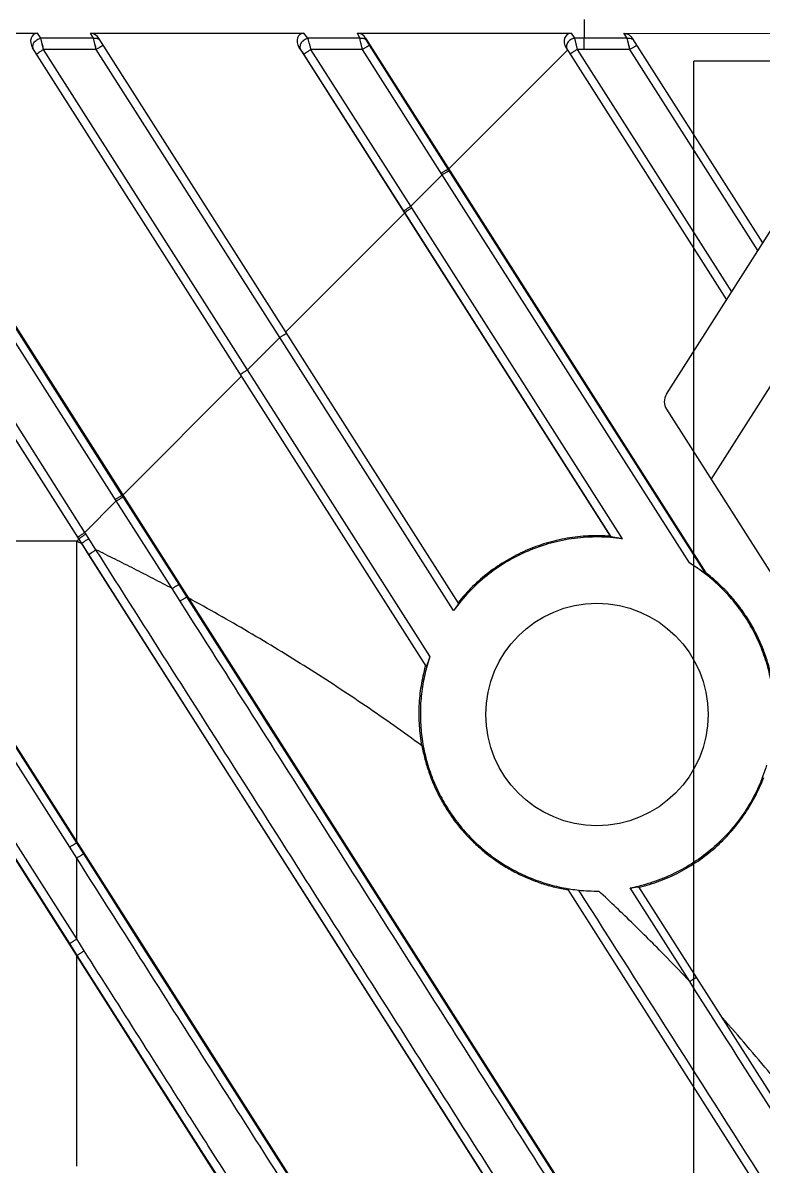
# Model space of a CAD drawing. Header units: millimetres. Extents: x 1409 to 26878, y 589 to 5187.
# Drawn here: x 15349.29 to 15375.94, y 3558.86 to 3599.97 of the extents above; entities that cross this region are included whole.
import ezdxf

# ---------------------------------------------------------------- set-up
doc = ezdxf.new("R2010")
doc.units = ezdxf.units.MM
doc.layers.add('02___PRT_ALL_AXES', color=7, linetype='Continuous')

# ---------------------------------------------------------------- blocks, each defined once
blk = doc.blocks.new('dfx')
at = {"color": 114, "linetype": 'Continuous', "lineweight": -3, "true_color": 0x139b48}
for p in [(13692.982, 8801.227), (13722.982, 8861.227)]:
    blk.add_line(p, (13692.982, 8861.227), dxfattribs=at)
blk = doc.blocks.new('*U69')
blk.add_blockref('dfx', (-13416.982, -8530.477))
blk = doc.blocks.new('*U70')
at = {"color": 0, "linetype": 'ByBlock', "lineweight": -2, "transparency": 16777216}
blk.add_blockref('*U69', (0, 675), dxfattribs=at)
blk = doc.blocks.new('1111')
at = {"color": 7, "linetype": 'Continuous'}
for p, q in [((16567.325, 7051.634), (16567.325, 7050.959)), ((16530.643, 7050.956), (16602.197, 6938.638)), ((16539.956, 7051.134), (16547.648, 7051.134)), ((16540.247, 7050.956), (16602.197, 6953.714)), ((16547.759, 7050.959), (16547.648, 7051.134)), ((16549.656, 7050.959), (16547.759, 7050.959)), ((16547.862, 7050.557), (16547.759, 7050.959)), ((16547.772, 7050.91), (16547.759, 7050.959)), ((16549.545, 7051.134), (16557.235, 7051.134)), ((16549.656, 7050.959), (16549.545, 7051.134)), ((16549.759, 7050.557), (16549.656, 7050.959)), ((16549.669, 7050.908), (16549.656, 7050.959)), ((16562.793, 7030.64), (16549.862, 7050.939)), ((16557.375, 7050.959), (16557.235, 7051.134)), ((16559.247, 7050.959), (16557.375, 7050.959)), ((16559.164, 7051.134), (16566.856, 7051.134)), ((16559.247, 7050.959), (16559.164, 7051.134)), ((16559.455, 7050.956), (16571.703, 7031.73)), ((16559.498, 7050.864), (16559.455, 7050.956)), ((16566.856, 7051.134), (16566.967, 7050.959)), ((16566.967, 7050.959), (16567.07, 7050.556)), ((16567.325, 7050.959), (16566.967, 7050.959)), ((16566.967, 7050.959), (16566.979, 7050.912)), ((16566.979, 7050.912), (16566.993, 7050.858)), ((16568.865, 7050.958), (16567.325, 7050.959)), ((16567.325, 7050.556), (16567.325, 7050.959)), ((16567.325, 7050.901), (16567.325, 7050.959)), ((16568.754, 7051.133), (16586.072, 7051.123)), ((16568.865, 7050.958), (16568.754, 7051.133)), ((16568.968, 7050.555), (16568.865, 7050.958)), ((16568.879, 7050.907), (16568.865, 7050.958)), ((16573.748, 7043.595), (16569.07, 7050.938)), ((16561.534, 6998.372), (16528.245, 7050.624)), ((16537.849, 7050.624), (16601.677, 6950.435)), ((16549.348, 7033.182), (16538.279, 7050.557)), ((16550.48, 7034.314), (16540.132, 7050.557)), ((16550.696, 7034.516), (16540.383, 7050.703)), ((16561.631, 7028.37), (16547.465, 7050.606)), ((16547.787, 7050.851), (16547.772, 7050.91)), ((16547.822, 7050.715), (16547.804, 7050.785)), ((16547.841, 7050.638), (16547.822, 7050.715)), ((16547.862, 7050.557), (16547.841, 7050.638)), ((16549.759, 7050.557), (16547.862, 7050.557)), ((16555.202, 7039.036), (16547.862, 7050.557)), ((16549.685, 7050.847), (16549.669, 7050.908)), ((16549.72, 7050.711), (16549.702, 7050.781)), ((16549.738, 7050.637), (16549.72, 7050.711)), ((16549.759, 7050.557), (16549.738, 7050.637)), ((16556.36, 7040.194), (16549.759, 7050.557)), ((16557.123, 7050.543), (16557.058, 7050.624)), ((16557.058, 7050.624), (16568.256, 7033.046)), ((16559.34, 7050.557), (16557.487, 7050.557)), ((16561.081, 7044.915), (16557.487, 7050.557)), ((16562.213, 7046.047), (16559.34, 7050.557)), ((16562.429, 7046.249), (16559.591, 7050.703)), ((16566.721, 7050.53), (16562.448, 7046.257)), ((16566.673, 7050.606), (16572.444, 7041.547)), ((16566.993, 7050.858), (16567.027, 7050.724)), ((16567.027, 7050.724), (16567.048, 7050.643)), ((16567.048, 7050.643), (16567.07, 7050.556)), ((16567.07, 7050.556), (16572.627, 7041.835)), ((16567.325, 7050.556), (16567.07, 7050.556)), ((16567.325, 7050.829), (16567.325, 7050.901)), ((16567.325, 7050.745), (16567.325, 7050.829)), ((16567.325, 7050.653), (16567.325, 7050.745)), ((16567.325, 7050.556), (16567.325, 7050.653)), ((16568.968, 7050.555), (16567.325, 7050.556)), ((16568.894, 7050.846), (16568.879, 7050.907)), ((16568.911, 7050.779), (16568.894, 7050.846)), ((16568.929, 7050.71), (16568.911, 7050.779)), ((16568.948, 7050.636), (16568.929, 7050.71)), ((16568.968, 7050.555), (16568.948, 7050.636)), ((16573.576, 7043.324), (16568.968, 7050.555)), ((16549.095, 7033.007), (16538.026, 7050.382)), ((16560.864, 7044.684), (16557.235, 7050.382)), ((16570.281, 7038.152), (16576.564, 7048.014)), ((16562.213, 7046.047), (16561.081, 7044.915)), ((16571.109, 7032.085), (16562.213, 7046.047)), ((16566.831, 7038.799), (16562.213, 7046.047)), ((16562.448, 7046.257), (16562.429, 7046.249)), ((16571.688, 7031.715), (16562.429, 7046.249)), ((16561.117, 7044.859), (16561.081, 7044.915)), ((16568.703, 7032.953), (16561.117, 7044.859)), ((16571.888, 7035.091), (16578.083, 7044.815)), ((16560.855, 7044.664), (16556.582, 7040.391)), ((16560.855, 7044.664), (16560.864, 7044.684)), ((16568.292, 7033.024), (16560.864, 7044.684)), ((16556.36, 7040.194), (16555.202, 7039.036)), ((16562.62, 7030.37), (16556.36, 7040.194)), ((16561.77, 7028.727), (16555.202, 7039.036)), ((16554.988, 7038.797), (16550.715, 7034.524)), ((16571.109, 7032.085), (16566.831, 7038.799)), ((16570.281, 7037.615), (16590.438, 7005.975)), ((16550.715, 7034.524), (16550.696, 7034.516)), ((16550.731, 7034.46), (16550.696, 7034.516)), ((16550.48, 7034.314), (16549.348, 7033.182)), ((16552.487, 7031.163), (16550.48, 7034.314)), ((16552.737, 7031.311), (16550.731, 7034.46)), ((16549.054, 7018.56), (16539.931, 7032.888)), ((16549.054, 7022.019), (16542.137, 7032.874)), ((16549.054, 7032.863), (16542.169, 7032.863)), ((16549.122, 7032.931), (16549.054, 7032.863)), ((16549.054, 7022.056), (16549.054, 7032.863)), ((16549.131, 7032.951), (16549.095, 7033.007)), ((16549.122, 7032.931), (16549.131, 7032.951)), ((16549.236, 7032.787), (16549.131, 7032.951)), ((16549.384, 7033.126), (16549.348, 7033.182)), ((16549.488, 7032.962), (16549.384, 7033.126)), ((16549.746, 7032.557), (16549.488, 7032.962)), ((16548.801, 7018.394), (16539.679, 7032.713)), ((16548.802, 7021.865), (16541.886, 7032.728)), ((16549.213, 7032.787), (16549.236, 7032.787)), ((16549.494, 7032.382), (16549.236, 7032.787)), ((16551.164, 7029.76), (16549.494, 7032.382)), ((16571.457, 6997.906), (16549.494, 7032.382)), ((16571.703, 7031.73), (16571.688, 7031.715)), ((16553.024, 7030.861), (16552.737, 7031.311)), ((16552.774, 7030.713), (16552.487, 7031.163)), ((16553.072, 7030.825), (16553.024, 7030.861)), ((16555.636, 7026.761), (16553.024, 7030.861)), ((16573.917, 6998.067), (16553.024, 7030.861)), ((16554.649, 7024.289), (16551.164, 7029.76)), ((16561.615, 7028.374), (16561.619, 7028.389)), ((16561.615, 7028.374), (16561.619, 7028.389)), ((16555.867, 7026.398), (16555.636, 7026.761)), ((16556.549, 7025.329), (16555.867, 7026.398)), ((16556.8, 7024.934), (16556.549, 7025.329)), ((16557.351, 7024.07), (16556.8, 7024.934)), ((16558.571, 7018.133), (16554.649, 7024.289)), ((16557.644, 7023.61), (16557.351, 7024.07)), ((16548.801, 7018.394), (16545.517, 7023.55)), ((16557.96, 7023.113), (16557.644, 7023.61)), ((16558.309, 7022.566), (16557.96, 7023.113)), ((16558.691, 7021.966), (16558.309, 7022.566)), ((16549.054, 7021.47), (16548.802, 7021.865)), ((16549.054, 7022.056), (16549.054, 7022.019)), ((16549.305, 7021.624), (16549.054, 7022.019)), ((16559.578, 7020.574), (16558.691, 7021.966)), ((16549.054, 7018.56), (16549.054, 7021.47)), ((16557.927, 7008.092), (16549.305, 7021.624)), ((16549.789, 7020.864), (16549.305, 7021.624)), ((16551.572, 7018.066), (16549.789, 7020.864)), ((16560.666, 7018.867), (16559.578, 7020.574)), ((16566.741, 7020.328), (16566.756, 7020.325)), ((16566.741, 7020.327), (16566.756, 7020.325)), ((16601.659, 6965.538), (16566.745, 7020.343)), ((16571.12, 7017.032), (16568.977, 7020.395)), ((16602.181, 6968.814), (16569.293, 7020.437)), ((16561.312, 7017.853), (16560.666, 7018.867)), ((16549.324, 7018.136), (16549.054, 7018.56)), ((16549.071, 7017.97), (16548.801, 7018.394)), ((16552.447, 7016.692), (16551.572, 7018.066)), ((16559.752, 7016.281), (16558.571, 7018.133)), ((16549.054, 7010.391), (16549.054, 7017.962)), ((16554.367, 7009.658), (16549.071, 7017.97)), ((16550.046, 7016.44), (16549.071, 7017.97)), ((16562.028, 7016.728), (16561.312, 7017.853)), ((16550.44, 7015.822), (16550.046, 7016.44)), ((16553.633, 7014.831), (16552.447, 7016.692)), ((16562.768, 7015.566), (16562.028, 7016.728)), ((16560.476, 7015.143), (16559.752, 7016.281)), ((16551.179, 7014.662), (16550.44, 7015.822)), ((16563.488, 7014.436), (16562.768, 7015.566)), ((16560.83, 7014.588), (16560.476, 7015.143)), ((16554.414, 7013.604), (16553.633, 7014.831)), ((16551.548, 7014.083), (16551.179, 7014.662)), ((16561.175, 7014.046), (16560.83, 7014.588)), ((16564.188, 7013.337), (16563.488, 7014.436)), ((16552.296, 7012.909), (16551.548, 7014.083)), ((16561.517, 7013.51), (16561.175, 7014.046)), ((16556.391, 7010.503), (16554.414, 7013.604)), ((16561.867, 7012.96), (16561.517, 7013.51)), ((16564.878, 7012.254), (16564.188, 7013.337)), ((16552.625, 7012.393), (16552.296, 7012.909)), ((16562.23, 7012.391), (16561.867, 7012.96)), ((16552.912, 7011.942), (16552.625, 7012.393)), ((16562.58, 7011.842), (16562.23, 7012.391)), ((16553.394, 7011.185), (16552.912, 7011.942)), ((16565.567, 7011.173), (16564.878, 7012.254)), ((16562.891, 7011.353), (16562.58, 7011.842)), ((16553.784, 7010.574), (16553.394, 7011.185)), ((16563.174, 7010.909), (16562.891, 7011.353)), ((16566.262, 7010.083), (16565.567, 7011.173)), ((16563.446, 7010.481), (16563.174, 7010.909)), ((16554.24, 7009.858), (16553.784, 7010.574)), ((16556.752, 7009.935), (16556.391, 7010.503)), ((16563.724, 7010.046), (16563.446, 7010.481))]:
    blk.add_line(p, q, dxfattribs=at)
for centre, radius, start, end in [((16570.703, 7037.883), 0.5, 147.5, 212.5), ((16520.435, 6972.076), 67.187, 64.63891, 64.78891), ((16560.872, 7020.721), 14.367, 58.9037, 59.073), ((16567.793, 7026.652), 6.368, 280.7105, 283.5725)]:
    blk.add_arc(centre, radius, start, end, dxfattribs=at)
for centre, major_axis, ratio, start_param, end_param in [((16547.715, 7050.773), (-0.194, 0.328), 0.787311, -0.43637, 1.612024), ((16549.612, 7050.773), (-0.194, 0.328), 0.787311, -1.529569, -0.43637), ((16557.319, 7050.773), (-0.234, 0.314), 0.765335, -0.518828, 1.474543), ((16559.214, 7050.773), (-0.149, 0.341), 0.805684, -1.379657, -0.33903), ((16566.923, 7050.773), (-0.194, 0.328), 0.787311, -0.43637, 1.612024)]:
    blk.add_ellipse(centre, major_axis=major_axis, ratio=ratio, start_param=start_param, end_param=end_param, dxfattribs=at)
for points, knots in [([(16547.506, 7050.541), (16547.495, 7050.559), (16547.478, 7050.599), (16547.471, 7050.664), (16547.484, 7050.732), (16547.514, 7050.797), (16547.56, 7050.856), (16547.618, 7050.905), (16547.686, 7050.941), (16547.735, 7050.955), (16547.759, 7050.959)], [0, 0, 0, 0, 0.109987, 0.223394, 0.342558, 0.468111, 0.599081, 0.733294, 0.867897, 1, 1, 1, 1]), ([(16549.656, 7050.959), (16549.682, 7050.964), (16549.732, 7050.966), (16549.793, 7050.953), (16549.836, 7050.933), (16549.865, 7050.914), (16549.89, 7050.891), (16549.903, 7050.873), (16549.909, 7050.864)], [0, 0, 0, 0, 0.269082, 0.523865, 0.646361, 0.765982, 0.883591, 1, 1, 1, 1]), ([(16557.123, 7050.543), (16557.113, 7050.561), (16557.099, 7050.6), (16557.097, 7050.664), (16557.111, 7050.73), (16557.141, 7050.794), (16557.186, 7050.852), (16557.242, 7050.901), (16557.305, 7050.939), (16557.352, 7050.954), (16557.375, 7050.959)], [0, 0, 0, 0, 0.108446, 0.222206, 0.342834, 0.470077, 0.602232, 0.736634, 0.870191, 1, 1, 1, 1]), ([(16557.487, 7050.557), (16557.477, 7050.596), (16557.457, 7050.673), (16557.428, 7050.782), (16557.401, 7050.877), (16557.384, 7050.934), (16557.375, 7050.959)], [0, 0, 0, 0, 0.294855, 0.570015, 0.8099, 1, 1, 1, 1]), ([(16559.247, 7050.959), (16559.271, 7050.962), (16559.321, 7050.963), (16559.391, 7050.947), (16559.453, 7050.914), (16559.485, 7050.882), (16559.498, 7050.864)], [0, 0, 0, 0, 0.266688, 0.522215, 0.765823, 1, 1, 1, 1]), ([(16559.34, 7050.557), (16559.33, 7050.596), (16559.311, 7050.673), (16559.285, 7050.781), (16559.266, 7050.864), (16559.254, 7050.922), (16559.249, 7050.948), (16559.247, 7050.959)], [0, 0, 0, 0, 0.296022, 0.572054, 0.811812, 0.913254, 1, 1, 1, 1]), ([(16566.967, 7050.959), (16566.943, 7050.955), (16566.894, 7050.941), (16566.826, 7050.905), (16566.768, 7050.856), (16566.722, 7050.797), (16566.692, 7050.732), (16566.68, 7050.664), (16566.686, 7050.599), (16566.703, 7050.559), (16566.714, 7050.541)], [0, 0, 0, 0, 0.132103, 0.266706, 0.400919, 0.531889, 0.657442, 0.776606, 0.890013, 1, 1, 1, 1]), ([(16568.754, 7051.133), (16568.77, 7051.133), (16568.802, 7051.131), (16568.849, 7051.119), (16568.894, 7051.1), (16568.95, 7051.068), (16569.013, 7051.016), (16569.053, 7050.965), (16569.07, 7050.938)], [0, 0, 0, 0, 0.125076, 0.250224, 0.375326, 0.500428, 0.750209, 1, 1, 1, 1]), ([(16568.865, 7050.958), (16568.891, 7050.963), (16568.941, 7050.965), (16569.002, 7050.952), (16569.045, 7050.932), (16569.074, 7050.913), (16569.098, 7050.89), (16569.112, 7050.872), (16569.118, 7050.863)], [0, 0, 0, 0, 0.269154, 0.523955, 0.646441, 0.766041, 0.883622, 1, 1, 1, 1]), ([(16547.609, 7050.38), (16547.609, 7050.381), (16547.609, 7050.381), (16547.61, 7050.383), (16547.613, 7050.386), (16547.619, 7050.391), (16547.627, 7050.398), (16547.637, 7050.406), (16547.65, 7050.415), (16547.664, 7050.425), (16547.681, 7050.437), (16547.7, 7050.45), (16547.727, 7050.469), (16547.765, 7050.494), (16547.812, 7050.525), (16547.845, 7050.546), (16547.862, 7050.557)], [0, 0, 0, 0, 0.002371, 0.006532, 0.021536, 0.045796, 0.079187, 0.121425, 0.172116, 0.230754, 0.29678, 0.369527, 0.448291, 0.620626, 0.807025, 1, 1, 1, 1]), ([(16549.759, 7050.557), (16549.775, 7050.567), (16549.807, 7050.587), (16549.853, 7050.615), (16549.89, 7050.637), (16549.917, 7050.654), (16549.935, 7050.664), (16549.952, 7050.674), (16549.966, 7050.682), (16549.979, 7050.689), (16549.99, 7050.695), (16549.999, 7050.699), (16550.005, 7050.702), (16550.009, 7050.703), (16550.011, 7050.703), (16550.012, 7050.703), (16550.012, 7050.703)], [0, 0, 0, 0, 0.19579, 0.383349, 0.555642, 0.634072, 0.706353, 0.771833, 0.829892, 0.880017, 0.92174, 0.954701, 0.978644, 0.993469, 0.997603, 1, 1, 1, 1]), ([(16557.235, 7050.382), (16557.225, 7050.398), (16557.205, 7050.428), (16557.176, 7050.471), (16557.149, 7050.509), (16557.131, 7050.533), (16557.123, 7050.543)], [0, 0, 0, 0, 0.283805, 0.553751, 0.79746, 1, 1, 1, 1]), ([(16557.235, 7050.382), (16557.235, 7050.382), (16557.236, 7050.383), (16557.238, 7050.386), (16557.243, 7050.39), (16557.25, 7050.396), (16557.259, 7050.403), (16557.27, 7050.411), (16557.283, 7050.421), (16557.298, 7050.431), (16557.321, 7050.447), (16557.353, 7050.469), (16557.395, 7050.497), (16557.44, 7050.526), (16557.471, 7050.546), (16557.487, 7050.557)], [0, 0, 0, 0, 0.005447, 0.012949, 0.034183, 0.063671, 0.101187, 0.146426, 0.199004, 0.258449, 0.324251, 0.472521, 0.638548, 0.816504, 1, 1, 1, 1]), ([(16559.34, 7050.557), (16559.355, 7050.566), (16559.385, 7050.585), (16559.429, 7050.612), (16559.47, 7050.637), (16559.502, 7050.656), (16559.524, 7050.669), (16559.539, 7050.677), (16559.553, 7050.685), (16559.564, 7050.691), (16559.574, 7050.696), (16559.581, 7050.699), (16559.587, 7050.702), (16559.59, 7050.703), (16559.591, 7050.703), (16559.591, 7050.703)], [0, 0, 0, 0, 0.185904, 0.364799, 0.530709, 0.67822, 0.743524, 0.802455, 0.854544, 0.899355, 0.936537, 0.96581, 0.98697, 0.994492, 1, 1, 1, 1]), ([(16559.591, 7050.703), (16559.582, 7050.718), (16559.563, 7050.748), (16559.538, 7050.791), (16559.519, 7050.824), (16559.506, 7050.848), (16559.5, 7050.859), (16559.498, 7050.864)], [0, 0, 0, 0, 0.288365, 0.562002, 0.805684, 0.910388, 1, 1, 1, 1]), ([(16567.07, 7050.556), (16567.053, 7050.546), (16567.02, 7050.525), (16566.973, 7050.494), (16566.935, 7050.469), (16566.908, 7050.45), (16566.889, 7050.437), (16566.873, 7050.425), (16566.858, 7050.415), (16566.845, 7050.406), (16566.835, 7050.398), (16566.827, 7050.391), (16566.821, 7050.386), (16566.818, 7050.383), (16566.817, 7050.381), (16566.817, 7050.381), (16566.817, 7050.38)], [0, 0, 0, 0, 0.192981, 0.379386, 0.55173, 0.630498, 0.703247, 0.769276, 0.827917, 0.878609, 0.920847, 0.954237, 0.978494, 0.99349, 0.997643, 1, 1, 1, 1]), ([(16568.968, 7050.555), (16568.984, 7050.565), (16569.016, 7050.585), (16569.062, 7050.614), (16569.099, 7050.636), (16569.126, 7050.652), (16569.144, 7050.663), (16569.161, 7050.672), (16569.175, 7050.681), (16569.188, 7050.688), (16569.199, 7050.693), (16569.208, 7050.698), (16569.214, 7050.7), (16569.218, 7050.702), (16569.22, 7050.702), (16569.221, 7050.702), (16569.221, 7050.702)], [0, 0, 0, 0, 0.19588, 0.38351, 0.555854, 0.634303, 0.706598, 0.772087, 0.83015, 0.880273, 0.921988, 0.954932, 0.978845, 0.993615, 0.997696, 1, 1, 1, 1]), ([(16562.177, 7046.103), (16562.193, 7046.113), (16562.223, 7046.131), (16562.266, 7046.159), (16562.307, 7046.183), (16562.339, 7046.202), (16562.362, 7046.215), (16562.377, 7046.224), (16562.39, 7046.231), (16562.401, 7046.237), (16562.411, 7046.242), (16562.419, 7046.246), (16562.424, 7046.248), (16562.427, 7046.249), (16562.428, 7046.249), (16562.429, 7046.249)], [0, 0, 0, 0, 0.185904, 0.364799, 0.530709, 0.67822, 0.743524, 0.802455, 0.854544, 0.899355, 0.936537, 0.96581, 0.98697, 0.994492, 1, 1, 1, 1]), ([(16562.213, 7046.047), (16562.228, 7046.057), (16562.258, 7046.075), (16562.302, 7046.103), (16562.343, 7046.127), (16562.375, 7046.146), (16562.397, 7046.159), (16562.412, 7046.168), (16562.426, 7046.175), (16562.437, 7046.181), (16562.447, 7046.186), (16562.454, 7046.19), (16562.46, 7046.192), (16562.463, 7046.193), (16562.464, 7046.193), (16562.464, 7046.193)], [0, 0, 0, 0, 0.185904, 0.364799, 0.530709, 0.678219, 0.743524, 0.802455, 0.854544, 0.899355, 0.936537, 0.96581, 0.98697, 0.994492, 1, 1, 1, 1]), ([(16560.829, 7044.74), (16560.829, 7044.741), (16560.83, 7044.742), (16560.832, 7044.745), (16560.837, 7044.749), (16560.843, 7044.754), (16560.853, 7044.761), (16560.864, 7044.77), (16560.877, 7044.779), (16560.892, 7044.79), (16560.915, 7044.806), (16560.947, 7044.828), (16560.989, 7044.855), (16561.034, 7044.885), (16561.065, 7044.905), (16561.081, 7044.915)], [0, 0, 0, 0, 0.005447, 0.012949, 0.034183, 0.063671, 0.101187, 0.146426, 0.199004, 0.258449, 0.324251, 0.472521, 0.638548, 0.816504, 1, 1, 1, 1]), ([(16560.864, 7044.684), (16560.865, 7044.685), (16560.865, 7044.686), (16560.868, 7044.688), (16560.872, 7044.692), (16560.879, 7044.698), (16560.888, 7044.705), (16560.9, 7044.713), (16560.913, 7044.723), (16560.927, 7044.733), (16560.95, 7044.749), (16560.983, 7044.771), (16561.025, 7044.799), (16561.07, 7044.829), (16561.101, 7044.849), (16561.117, 7044.859)], [0, 0, 0, 0, 0.005446, 0.012947, 0.034179, 0.063666, 0.101182, 0.146421, 0.199, 0.258445, 0.324247, 0.472518, 0.638546, 0.816503, 1, 1, 1, 1]), ([(16556.36, 7040.194), (16556.377, 7040.205), (16556.408, 7040.225), (16556.454, 7040.253), (16556.491, 7040.275), (16556.518, 7040.291), (16556.536, 7040.302), (16556.553, 7040.311), (16556.568, 7040.32), (16556.581, 7040.327), (16556.591, 7040.332), (16556.6, 7040.337), (16556.607, 7040.339), (16556.611, 7040.341), (16556.613, 7040.341), (16556.613, 7040.341), (16556.613, 7040.341)], [0, 0, 0, 0, 0.19579, 0.383349, 0.555642, 0.634073, 0.706353, 0.771833, 0.829892, 0.880017, 0.92174, 0.954701, 0.978644, 0.993469, 0.997603, 1, 1, 1, 1]), ([(16554.949, 7038.859), (16554.948, 7038.86), (16554.949, 7038.86), (16554.95, 7038.862), (16554.953, 7038.865), (16554.958, 7038.87), (16554.967, 7038.877), (16554.977, 7038.885), (16554.989, 7038.894), (16555.004, 7038.904), (16555.021, 7038.916), (16555.039, 7038.929), (16555.067, 7038.948), (16555.104, 7038.973), (16555.152, 7039.004), (16555.185, 7039.025), (16555.202, 7039.036)], [0, 0, 0, 0, 0.002371, 0.006532, 0.021536, 0.045796, 0.079187, 0.121425, 0.172116, 0.230754, 0.29678, 0.369527, 0.44829, 0.620626, 0.807025, 1, 1, 1, 1]), ([(16550.444, 7034.37), (16550.459, 7034.379), (16550.489, 7034.398), (16550.533, 7034.425), (16550.574, 7034.45), (16550.606, 7034.469), (16550.628, 7034.482), (16550.643, 7034.491), (16550.657, 7034.498), (16550.668, 7034.504), (16550.678, 7034.509), (16550.685, 7034.513), (16550.691, 7034.515), (16550.694, 7034.516), (16550.695, 7034.516), (16550.696, 7034.516)], [0, 0, 0, 0, 0.185904, 0.364799, 0.530709, 0.67822, 0.743524, 0.802455, 0.854544, 0.899355, 0.936537, 0.96581, 0.98697, 0.994492, 1, 1, 1, 1]), ([(16550.48, 7034.314), (16550.495, 7034.323), (16550.525, 7034.342), (16550.569, 7034.369), (16550.61, 7034.394), (16550.641, 7034.413), (16550.664, 7034.426), (16550.679, 7034.435), (16550.692, 7034.442), (16550.704, 7034.448), (16550.713, 7034.453), (16550.721, 7034.457), (16550.726, 7034.459), (16550.729, 7034.46), (16550.731, 7034.46), (16550.731, 7034.46)], [0, 0, 0, 0, 0.185904, 0.364799, 0.530709, 0.678219, 0.743524, 0.802455, 0.854544, 0.899355, 0.936537, 0.96581, 0.98697, 0.994492, 1, 1, 1, 1]), ([(16549.095, 7033.007), (16549.096, 7033.008), (16549.096, 7033.009), (16549.099, 7033.011), (16549.103, 7033.015), (16549.11, 7033.021), (16549.119, 7033.028), (16549.13, 7033.036), (16549.143, 7033.046), (16549.158, 7033.056), (16549.181, 7033.072), (16549.214, 7033.094), (16549.256, 7033.122), (16549.301, 7033.152), (16549.332, 7033.172), (16549.348, 7033.182)], [0, 0, 0, 0, 0.005447, 0.012949, 0.034183, 0.063671, 0.101187, 0.146426, 0.199004, 0.258449, 0.324251, 0.472521, 0.638548, 0.816504, 1, 1, 1, 1]), ([(16549.131, 7032.951), (16549.131, 7032.951), (16549.132, 7032.952), (16549.135, 7032.955), (16549.139, 7032.959), (16549.146, 7032.965), (16549.155, 7032.972), (16549.166, 7032.98), (16549.179, 7032.99), (16549.194, 7033), (16549.217, 7033.016), (16549.249, 7033.038), (16549.291, 7033.066), (16549.337, 7033.096), (16549.368, 7033.115), (16549.384, 7033.126)], [0, 0, 0, 0, 0.005446, 0.012947, 0.034179, 0.063666, 0.101182, 0.146421, 0.199, 0.258445, 0.324247, 0.472518, 0.638546, 0.816503, 1, 1, 1, 1]), ([(16549.236, 7032.787), (16549.236, 7032.787), (16549.237, 7032.788), (16549.239, 7032.791), (16549.244, 7032.795), (16549.251, 7032.801), (16549.26, 7032.808), (16549.271, 7032.816), (16549.284, 7032.826), (16549.299, 7032.836), (16549.322, 7032.852), (16549.354, 7032.874), (16549.396, 7032.902), (16549.441, 7032.931), (16549.472, 7032.951), (16549.488, 7032.962)], [0, 0, 0, 0, 0.005442, 0.01294, 0.034168, 0.063653, 0.101168, 0.146407, 0.198986, 0.258432, 0.324236, 0.47251, 0.638542, 0.816502, 1, 1, 1, 1]), ([(16568.703, 7032.953), (16568.417, 7032.995), (16567.838, 7033.039), (16566.969, 7032.986), (16566.115, 7032.816), (16565.292, 7032.531), (16564.516, 7032.137), (16563.8, 7031.641), (16563.159, 7031.052), (16562.789, 7030.605), (16562.62, 7030.37)], [0, 0, 0, 0, 0.125038, 0.250066, 0.375086, 0.500094, 0.62509, 0.750072, 0.87504, 1, 1, 1, 1]), ([(16568.256, 7033.046), (16567.998, 7033.065), (16567.479, 7033.071), (16566.706, 7032.987), (16565.948, 7032.81), (16565.217, 7032.542), (16564.525, 7032.188), (16563.88, 7031.753), (16563.292, 7031.244), (16562.944, 7030.859), (16562.783, 7030.657)], [0, 0, 0, 0, 0.125036, 0.25006, 0.375079, 0.500086, 0.625081, 0.750066, 0.875036, 1, 1, 1, 1]), ([(16568.703, 7032.953), (16568.681, 7032.956), (16568.636, 7032.963), (16568.571, 7032.973), (16568.508, 7032.982), (16568.449, 7032.991), (16568.403, 7032.999), (16568.369, 7033.004), (16568.348, 7033.009), (16568.329, 7033.013), (16568.313, 7033.017), (16568.303, 7033.02), (16568.296, 7033.022), (16568.294, 7033.024), (16568.292, 7033.024)], [0, 0, 0, 0, 0.162353, 0.322194, 0.476364, 0.621369, 0.752677, 0.811438, 0.86447, 0.910827, 0.949499, 0.97949, 0.990967, 1, 1, 1, 1]), ([(16549.494, 7032.382), (16549.494, 7032.383), (16549.495, 7032.384), (16549.497, 7032.386), (16549.502, 7032.39), (16549.509, 7032.396), (16549.518, 7032.403), (16549.529, 7032.411), (16549.542, 7032.421), (16549.557, 7032.431), (16549.58, 7032.447), (16549.612, 7032.469), (16549.654, 7032.497), (16549.699, 7032.526), (16549.731, 7032.546), (16549.746, 7032.557)], [0, 0, 0, 0, 0.005431, 0.012922, 0.034141, 0.063622, 0.101134, 0.146373, 0.198953, 0.258402, 0.324209, 0.472491, 0.638532, 0.816498, 1, 1, 1, 1]), ([(16571.716, 6998.067), (16570.8, 6999.504), (16568.968, 7002.378), (16566.221, 7006.69), (16563.474, 7011.001), (16560.728, 7015.313), (16557.982, 7019.625), (16554.321, 7025.373), (16551.576, 7029.683), (16549.746, 7032.557)], [0, 0, 0, 0, 0.125015, 0.250035, 0.375056, 0.500076, 0.625089, 0.750088, 1, 1, 1, 1]), ([(16552.487, 7031.163), (16552.261, 7031.284), (16551.921, 7031.462), (16551.465, 7031.698), (16551.009, 7031.931), (16550.437, 7032.219), (16549.977, 7032.445), (16549.746, 7032.557)], [0, 0, 0, 0, 0.250004, 0.375006, 0.500006, 0.750004, 1, 1, 1, 1]), ([(16571.688, 7031.715), (16571.687, 7031.715), (16571.686, 7031.715), (16571.684, 7031.716), (16571.68, 7031.717), (16571.676, 7031.72), (16571.67, 7031.722), (16571.662, 7031.727), (16571.651, 7031.734), (16571.636, 7031.744), (16571.62, 7031.754), (16571.603, 7031.765), (16571.586, 7031.777), (16571.568, 7031.789), (16571.543, 7031.805), (16571.512, 7031.826), (16571.474, 7031.852), (16571.435, 7031.878), (16571.395, 7031.904), (16571.355, 7031.93), (16571.315, 7031.956), (16571.261, 7031.991), (16571.192, 7032.034), (16571.137, 7032.068), (16571.109, 7032.085)], [0, 0, 0, 0, 0.002053, 0.005808, 0.011386, 0.018659, 0.0274, 0.037381, 0.060315, 0.086166, 0.114081, 0.14349, 0.174006, 0.205377, 0.237413, 0.302999, 0.370059, 0.43817, 0.507062, 0.576549, 0.646498, 0.716802, 0.858145, 1, 1, 1, 1]), ([(16574.119, 7027.362), (16574.092, 7027.602), (16574.01, 7028.079), (16573.807, 7028.776), (16573.527, 7029.446), (16573.172, 7030.079), (16572.748, 7030.668), (16572.26, 7031.205), (16571.714, 7031.683), (16571.315, 7031.959), (16571.109, 7032.085)], [0, 0, 0, 0, 0.124981, 0.249966, 0.37496, 0.499959, 0.624963, 0.749972, 0.874983, 1, 1, 1, 1]), ([(16574.048, 7028.05), (16574.007, 7028.231), (16573.91, 7028.589), (16573.719, 7029.112), (16573.483, 7029.617), (16573.205, 7030.099), (16572.885, 7030.556), (16572.528, 7030.983), (16572.134, 7031.377), (16571.85, 7031.616), (16571.703, 7031.73)], [0, 0, 0, 0, 0.124982, 0.249976, 0.374968, 0.499968, 0.624972, 0.749977, 0.87499, 1, 1, 1, 1]), ([(16552.487, 7031.163), (16552.502, 7031.173), (16552.532, 7031.192), (16552.576, 7031.219), (16552.617, 7031.244), (16552.653, 7031.266), (16552.68, 7031.282), (16552.699, 7031.292), (16552.71, 7031.298), (16552.72, 7031.303), (16552.727, 7031.307), (16552.733, 7031.309), (16552.736, 7031.311), (16552.737, 7031.311), (16552.737, 7031.311)], [0, 0, 0, 0, 0.186035, 0.365024, 0.530995, 0.678535, 0.80277, 0.854847, 0.899639, 0.936788, 0.966014, 0.987101, 0.994569, 1, 1, 1, 1]), ([(16552.774, 7030.713), (16552.789, 7030.723), (16552.819, 7030.742), (16552.862, 7030.769), (16552.903, 7030.794), (16552.94, 7030.816), (16552.967, 7030.832), (16552.985, 7030.842), (16552.997, 7030.849), (16553.006, 7030.854), (16553.014, 7030.857), (16553.019, 7030.86), (16553.022, 7030.861), (16553.023, 7030.861), (16553.024, 7030.861)], [0, 0, 0, 0, 0.186037, 0.365035, 0.531018, 0.67857, 0.802814, 0.854893, 0.899684, 0.936832, 0.966051, 0.987125, 0.994583, 1, 1, 1, 1]), ([(16561.483, 7025.51), (16560.813, 7025.999), (16559.456, 7026.956), (16557.373, 7028.32), (16555.246, 7029.613), (16553.8, 7030.428), (16553.072, 7030.825)], [0, 0, 0, 0, 0.250008, 0.500011, 0.750009, 1, 1, 1, 1]), ([(16573.672, 6997.906), (16571.93, 7000.64), (16569.317, 7004.741), (16565.833, 7010.209), (16563.22, 7014.31), (16560.608, 7018.412), (16557.126, 7023.88), (16554.514, 7027.98), (16552.774, 7030.713)], [0, 0, 0, 0, 0.250021, 0.375037, 0.500053, 0.625064, 0.750065, 1, 1, 1, 1]), ([(16562.793, 7030.64), (16562.793, 7030.64), (16562.794, 7030.639), (16562.794, 7030.637), (16562.793, 7030.634), (16562.792, 7030.629), (16562.788, 7030.622), (16562.783, 7030.611), (16562.776, 7030.599), (16562.764, 7030.578), (16562.745, 7030.548), (16562.718, 7030.509), (16562.688, 7030.465), (16562.655, 7030.418), (16562.632, 7030.386), (16562.62, 7030.37)], [0, 0, 0, 0, 0.00486, 0.011371, 0.019892, 0.030557, 0.058431, 0.094903, 0.139609, 0.19204, 0.317727, 0.466859, 0.633979, 0.813556, 1, 1, 1, 1]), ([(16561.77, 7028.727), (16561.695, 7028.509), (16561.6, 7028.176), (16561.511, 7027.724), (16561.446, 7027.267), (16561.411, 7026.691), (16561.439, 7026.115), (16561.499, 7025.657), (16561.583, 7025.204), (16561.735, 7024.647), (16561.988, 7024.002), (16562.31, 7023.389), (16562.696, 7022.813), (16563.142, 7022.284), (16563.56, 7021.885), (16563.918, 7021.594), (16564.292, 7021.324), (16564.786, 7021.024), (16565.31, 7020.78), (16565.742, 7020.62), (16566.183, 7020.483), (16566.521, 7020.408), (16566.749, 7020.37)], [0, 0, 0, 0, 0.062465, 0.09371, 0.124954, 0.187423, 0.249897, 0.281147, 0.312399, 0.374884, 0.437375, 0.499873, 0.562375, 0.624883, 0.687394, 0.718662, 0.74993, 0.812444, 0.874956, 0.906224, 0.937489, 1, 1, 1, 1]), ([(16561.77, 7028.727), (16561.763, 7028.706), (16561.748, 7028.663), (16561.73, 7028.61), (16561.715, 7028.569), (16561.705, 7028.539), (16561.695, 7028.511), (16561.685, 7028.483), (16561.675, 7028.458), (16561.666, 7028.435), (16561.659, 7028.417), (16561.654, 7028.404), (16561.65, 7028.396), (16561.647, 7028.389), (16561.644, 7028.383), (16561.641, 7028.378), (16561.638, 7028.374), (16561.636, 7028.371), (16561.635, 7028.37), (16561.634, 7028.369), (16561.632, 7028.369), (16561.631, 7028.37), (16561.631, 7028.37)], [0, 0, 0, 0, 0.175283, 0.348109, 0.432321, 0.514346, 0.59346, 0.668867, 0.739557, 0.804382, 0.861964, 0.887574, 0.910808, 0.931471, 0.949381, 0.964401, 0.97644, 0.985462, 0.988889, 0.991668, 0.995798, 1, 1, 1, 1]), ([(16561.483, 7025.51), (16561.44, 7025.747), (16561.38, 7026.226), (16561.373, 7026.95), (16561.447, 7027.67), (16561.55, 7028.142), (16561.615, 7028.374)], [0, 0, 0, 0, 0.250029, 0.500031, 0.750017, 1, 1, 1, 1]), ([(16561.483, 7025.51), (16561.512, 7025.348), (16561.583, 7025.028), (16561.725, 7024.557), (16561.904, 7024.099), (16562.117, 7023.655), (16562.363, 7023.229), (16562.641, 7022.824), (16562.95, 7022.44), (16563.287, 7022.082), (16563.65, 7021.75), (16564.038, 7021.447), (16564.448, 7021.175), (16564.877, 7020.934), (16565.324, 7020.728), (16565.785, 7020.556), (16566.258, 7020.42), (16566.58, 7020.354), (16566.741, 7020.327)], [0, 0, 0, 0, 0.062478, 0.124963, 0.18745, 0.249943, 0.312439, 0.374939, 0.437442, 0.499948, 0.562455, 0.624963, 0.687472, 0.749981, 0.812488, 0.874994, 0.937498, 1, 1, 1, 1]), ([(16573.889, 7024.815), (16573.809, 7024.551), (16573.615, 7024.032), (16573.226, 7023.298), (16572.745, 7022.621), (16572.181, 7022.012), (16571.542, 7021.482), (16570.839, 7021.039), (16570.085, 7020.691), (16569.556, 7020.526), (16569.288, 7020.462)], [0, 0, 0, 0, 0.125004, 0.25, 0.374994, 0.499987, 0.624981, 0.749978, 0.874982, 1, 1, 1, 1]), ([(16569.304, 7020.421), (16569.555, 7020.482), (16570.051, 7020.634), (16570.762, 7020.951), (16571.429, 7021.352), (16572.042, 7021.83), (16572.594, 7022.379), (16573.075, 7022.99), (16573.478, 7023.655), (16573.692, 7024.128), (16573.784, 7024.37)], [0, 0, 0, 0, 0.125016, 0.25002, 0.375019, 0.500015, 0.625008, 0.750003, 0.874997, 1, 1, 1, 1]), ([(16548.802, 7021.865), (16548.817, 7021.875), (16548.848, 7021.894), (16548.892, 7021.922), (16548.933, 7021.948), (16548.97, 7021.97), (16548.997, 7021.987), (16549.016, 7021.998), (16549.027, 7022.005), (16549.037, 7022.01), (16549.044, 7022.014), (16549.049, 7022.017), (16549.052, 7022.018), (16549.054, 7022.019)], [0, 0, 0, 0, 0.185591, 0.364508, 0.530656, 0.6785, 0.803049, 0.855251, 0.900127, 0.937308, 0.966491, 0.987434, 1, 1, 1, 1]), ([(16549.054, 7021.47), (16549.069, 7021.48), (16549.099, 7021.499), (16549.143, 7021.527), (16549.185, 7021.552), (16549.221, 7021.575), (16549.249, 7021.591), (16549.267, 7021.603), (16549.279, 7021.609), (16549.288, 7021.615), (16549.296, 7021.619), (16549.301, 7021.622), (16549.304, 7021.623), (16549.305, 7021.624)], [0, 0, 0, 0, 0.185577, 0.364491, 0.530645, 0.678499, 0.803059, 0.855264, 0.900143, 0.937325, 0.966507, 0.987445, 1, 1, 1, 1]), ([(16557.675, 7007.931), (16556.956, 7009.059), (16555.519, 7011.316), (16552.646, 7015.829), (16550.49, 7019.214), (16549.054, 7021.47)], [0, 0, 0, 0, 0.250014, 0.500024, 1, 1, 1, 1]), ([(16566.749, 7020.37), (16566.78, 7020.365), (16566.906, 7020.345), (16567.032, 7020.329), (16567.127, 7020.319)], [0, 0, 0, 0, 0.250064, 1, 1, 1, 1]), ([(16567.127, 7020.319), (16567.247, 7020.306), (16567.486, 7020.288), (16567.726, 7020.283), (16567.846, 7020.284)], [0, 0, 0, 0, 0.50001, 1, 1, 1, 1]), ([(16581.407, 6997.906), (16579.027, 7001.641), (16574.267, 7009.112), (16569.507, 7016.583), (16567.127, 7020.319)], [0, 0, 0, 0, 0.499973, 1, 1, 1, 1]), ([(16571.12, 7017.032), (16570.856, 7017.312), (16570.391, 7017.798), (16569.715, 7018.483), (16568.895, 7019.294), (16568.268, 7019.891), (16567.846, 7020.284)], [0, 0, 0, 0, 0.25, 0.437502, 0.625004, 1, 1, 1, 1]), ([(16568.977, 7020.395), (16568.996, 7020.398), (16569.035, 7020.406), (16569.091, 7020.416), (16569.143, 7020.425), (16569.19, 7020.432), (16569.225, 7020.437), (16569.249, 7020.439), (16569.263, 7020.44), (16569.274, 7020.441), (16569.283, 7020.44), (16569.288, 7020.44), (16569.29, 7020.439), (16569.292, 7020.438), (16569.293, 7020.437), (16569.293, 7020.437)], [0, 0, 0, 0, 0.185877, 0.36527, 0.532516, 0.68194, 0.807912, 0.86044, 0.905199, 0.94168, 0.969527, 0.98017, 0.988669, 0.995159, 1, 1, 1, 1]), ([(16548.801, 7018.394), (16548.802, 7018.395), (16548.805, 7018.397), (16548.81, 7018.401), (16548.817, 7018.406), (16548.827, 7018.412), (16548.838, 7018.42), (16548.856, 7018.432), (16548.884, 7018.45), (16548.921, 7018.474), (16548.962, 7018.501), (16549.007, 7018.53), (16549.038, 7018.55), (16549.054, 7018.56)], [0, 0, 0, 0, 0.012461, 0.033399, 0.062655, 0.09997, 0.145027, 0.197443, 0.322444, 0.470645, 0.636876, 0.81542, 1, 1, 1, 1]), ([(16549.071, 7017.97), (16549.072, 7017.971), (16549.075, 7017.973), (16549.08, 7017.977), (16549.087, 7017.982), (16549.097, 7017.988), (16549.108, 7017.996), (16549.126, 7018.008), (16549.154, 7018.026), (16549.191, 7018.05), (16549.232, 7018.077), (16549.277, 7018.106), (16549.308, 7018.126), (16549.324, 7018.136)], [0, 0, 0, 0, 0.012453, 0.033386, 0.062638, 0.099948, 0.145002, 0.197414, 0.322409, 0.470607, 0.636842, 0.815398, 1, 1, 1, 1]), ([(16554.619, 7009.819), (16554.178, 7010.512), (16552.413, 7013.284), (16550.648, 7016.057), (16549.324, 7018.136)], [0, 0, 0, 0, 0.250007, 1, 1, 1, 1]), ([(16549.054, 7017.962), (16549.056, 7017.964), (16549.062, 7017.967), (16549.068, 7017.97), (16549.071, 7017.97)], [0, 0, 0, 0, 0.493285, 1, 1, 1, 1]), ([(16571.12, 7017.032), (16571.136, 7017.042), (16571.167, 7017.062), (16571.206, 7017.086), (16571.235, 7017.105), (16571.256, 7017.118), (16571.275, 7017.13), (16571.293, 7017.141), (16571.309, 7017.151), (16571.323, 7017.16), (16571.333, 7017.167), (16571.341, 7017.171), (16571.346, 7017.174), (16571.35, 7017.177), (16571.354, 7017.179), (16571.357, 7017.181), (16571.36, 7017.183), (16571.361, 7017.184), (16571.363, 7017.185), (16571.363, 7017.185), (16571.364, 7017.185), (16571.364, 7017.186), (16571.364, 7017.186), (16571.365, 7017.186), (16571.365, 7017.186)], [0, 0, 0, 0, 0.196907, 0.385286, 0.474052, 0.558133, 0.63675, 0.70916, 0.774714, 0.832793, 0.882881, 0.904778, 0.924503, 0.942016, 0.957281, 0.97026, 0.980918, 0.989231, 0.992504, 0.995186, 0.997276, 0.998774, 0.999678, 1, 1, 1, 1]), ([(16583.306, 6997.906), (16581.275, 7001.093), (16577.212, 7007.468), (16573.151, 7013.843), (16571.12, 7017.032)], [0, 0, 0, 0, 0.499959, 1, 1, 1, 1]), ([(16584.01, 6997.906), (16583.82, 6998.31), (16583.433, 6999.113), (16582.931, 7000.108), (16582.52, 7000.899), (16582.103, 7001.687), (16581.569, 7002.665), (16580.908, 7003.827), (16580.226, 7004.978), (16579.524, 7006.116), (16578.561, 7007.617), (16577.307, 7009.46), (16575.721, 7011.615), (16574.054, 7013.708), (16572.89, 7015.059), (16572.296, 7015.724)], [0, 0, 0, 0, 0.062493, 0.12499, 0.15624, 0.18749, 0.249988, 0.312486, 0.374985, 0.437486, 0.499988, 0.624988, 0.74999, 0.874994, 1, 1, 1, 1])]:
    blk.add_open_spline(points, degree=3, knots=knots, dxfattribs=at)
at = {"layer": '02___PRT_ALL_AXES', "color": 7, "linetype": 'Continuous'}
blk.add_circle((16567.781, 7026.634), 4, dxfattribs=at)
blk = doc.blocks.new('*U147')
blk.add_blockref('1111', (-16308.281, -6888.884))
blk = doc.blocks.new('*U148')
at = {"color": 0, "linetype": 'ByBlock', "lineweight": -2, "transparency": 16777216}
blk.add_blockref('*U147', (0, 1012.5), dxfattribs=at)

msp = doc.modelspace()

# ---------------------------------------------------------------- block references
for name, p in [('*U148', (15110.4576, 2424.8499)), ('*U70', (15097.4439, 2592.8499))]:
    msp.add_blockref(name, p)

doc.saveas('drawing.dxf')
